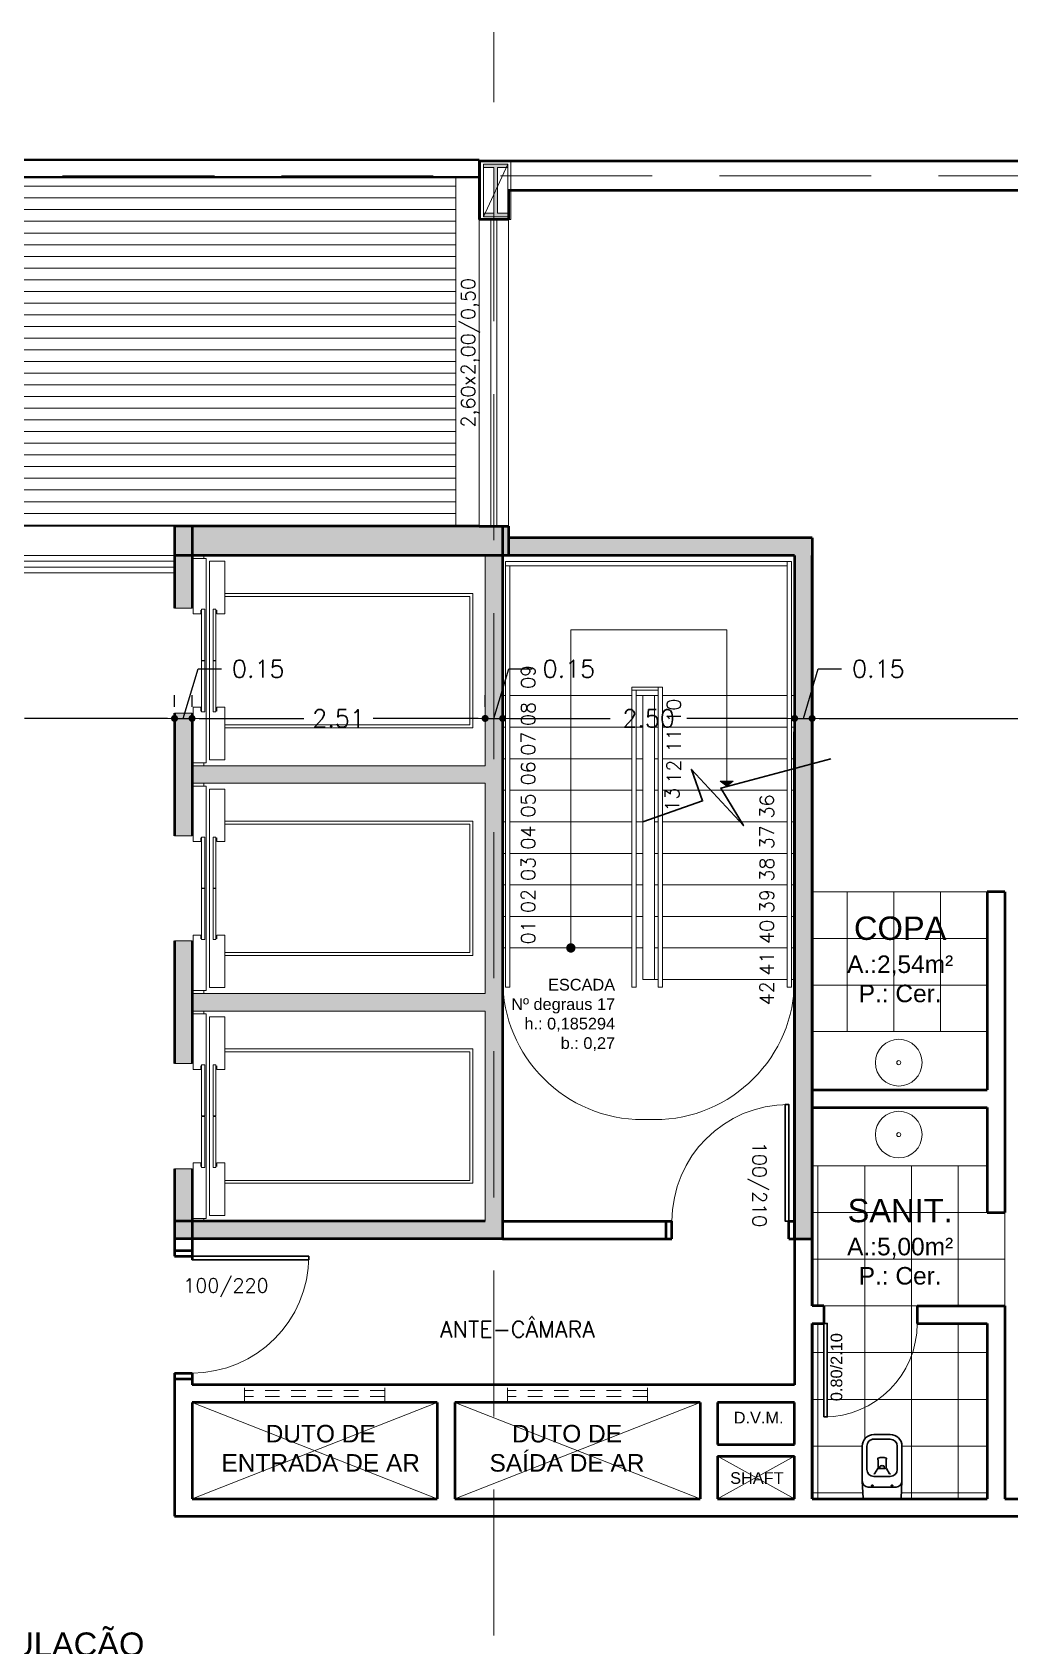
# Model space of a CAD drawing. Header units: millimetres. Extents: x 705 to 840, y 133 to 501.
# Drawn here: x 749.24 to 757.61, y 150.64 to 164.46 of the extents above; entities that cross this region are included whole.
import ezdxf

# ---------------------------------------------------------------- set-up
doc = ezdxf.new("R2010")
doc.units = ezdxf.units.MM
doc.header["$LTSCALE"] = 10
doc.linetypes.add('DASHED2', pattern=[0.375, 0.25, -0.125])
doc.linetypes.add('HIDDEN2', pattern=[0.1875, 0.125, -0.0625])
doc.layers.get('0').update_dxf_attribs({"color": 90})
for name, color, linetype, lineweight in [('cinza 03', 252, 'Continuous', 13), ('COTA', 90, 'Continuous', 9), ('DIMS', 90, 'Continuous', 9), ('HID', 16, 'Continuous', 20), ('LIFTELE', 16, 'Continuous', 20), ('linha estutura', 252, 'Continuous', 13), ('PAREDES', 50, 'Continuous', 50), ('PAREDES 2', 50, 'Continuous', 50), ('Pilares', 16, 'Continuous', 20), ('pn 02', 16, 'Continuous', 20), ('pn 04', 130, 'Continuous', 40), ('PN-01', 90, 'Continuous', 13), ('PN-03', 180, 'Continuous', 30), ('PN02', 16, 'Continuous', 20), ('texto', 16, 'Continuous', 20), ('WALLS', 90, 'Continuous', 15)]:
    doc.layers.add(name, color=color, linetype=linetype, lineweight=lineweight)
doc.styles.get("Standard").update_dxf_attribs({"font": 'simplex.shx'})
doc.dimstyles.new('1-100', dxfattribs={"dimtxt": 0.15, "dimasz": 0.06, "dimexe": 0.2, "dimexo": 0.1, "dimgap": 0.1, "dimtad": 0, "dimzin": 0, "dimdsep": 46, "dimtxsty": 'Standard', "dimblk": 'DOT', "dimcen": 0.09, "dimclrd": 90, "dimclre": 90, "dimclrt": 16, "dimadec": 0, "dimazin": 0, "dimtfac": 1, "dimtofl": 0, "dimtmove": 0, "dimatfit": 3, "dimldrblk": 'DOT', "dimfxl": 0, "dimtolj": 1, "dimtzin": 0, "dimarcsym": 0})

# ---------------------------------------------------------------- blocks, each defined once
blk = doc.blocks.new('LIFTPLAN')
at = {"layer": 'LIFTELE', "color": 7, "linetype": 'Continuous'}
for p, q in [((-575, 0), (-575, 2125)), ((-575, 2125), (575, 2125)), ((-550, 0), (-550, 2100)), ((-550, 2100), (550, 2100)), ((550, 0), (550, 2100)), ((575, 0), (575, 2125)), ((-850, 0), (-400, 0)), ((-850, -130), (-850, 0)), ((-400, 0), (-400, -69)), ((400, 0), (850, 0)), ((400, -69), (400, 0)), ((850, 0), (850, -130)), ((850, -130), (-850, -130)), ((-2, -75), (-439, -75)), ((-439, -75), (-439, -100)), ((-439, -100), (-2, -100)), ((-400, -69), (-432, -69)), ((-2, -100), (-2, -75)), ((2, -75), (439, -75)), ((2, -100), (2, -75)), ((439, -100), (2, -100)), ((432, -69), (400, -69)), ((439, -75), (439, -100)), ((-875, -180), (-900, -180)), ((875, -160), (-875, -160)), ((-875, -160), (-875, -269)), ((-875, -269), (-400, -269)), ((-439, -170), (-2, -170)), ((-439, -200), (-439, -170)), ((-2, -200), (-439, -200)), ((-400, -206), (-432, -206)), ((-400, -269), (-400, -206)), ((-2, -170), (-2, -200)), ((439, -170), (2, -170)), ((2, -170), (2, -200)), ((2, -200), (439, -200)), ((400, -206), (400, -269)), ((432, -206), (400, -206)), ((400, -269), (875, -269)), ((439, -200), (439, -170)), ((875, -269), (875, -160)), ((900, -180), (875, -180))]:
    blk.add_line(p, q, dxfattribs=at)
blk = doc.blocks.new('VASO')
at = {"layer": 'PN-03', "color": 0}
for p, q in [((-0.513, -0.061), (-0.513, 0.098)), ((-0.508, 0.103), (-0.363, 0.109)), ((-0.413, -0.061), (-0.413, 0.059)), ((-0.363, 0.109), (-0.063, 0.109)), ((-0.323, -0.061), (-0.323, 0.009)), ((-0.299, 0.004), (-0.299, 0.011)), ((-0.255, -0.024), (-0.299, 0.004)), ((-0.263, 0.069), (-0.063, 0.069)), ((-0.003, 0.009), (-0.003, -0.061)), ((0.037, 0.009), (0.037, -0.061)), ((-0.513, -0.061), (-0.513, -0.219)), ((-0.413, -0.061), (-0.413, -0.181)), ((-0.323, -0.061), (-0.323, -0.131)), ((-0.255, -0.097), (-0.299, -0.125)), ((-0.299, -0.125), (-0.299, -0.132)), ((-0.253, -0.061), (-0.253, -0.031)), ((-0.238, -0.042), (-0.253, -0.041)), ((-0.253, -0.061), (-0.253, -0.09)), ((-0.238, -0.079), (-0.253, -0.08)), ((-0.183, -0.026), (-0.248, -0.026)), ((-0.183, -0.095), (-0.248, -0.095)), ((-0.003, -0.131), (-0.003, -0.061)), ((0.037, -0.131), (0.037, -0.061)), ((-0.508, -0.224), (-0.363, -0.231)), ((-0.363, -0.231), (-0.063, -0.231)), ((-0.263, -0.191), (-0.063, -0.191))]:
    blk.add_line(p, q, dxfattribs=at)
for points in [[(-0.402, 0.03, 0.139889), (-0.404, 0.03, 0.107118), (-0.405, 0.028, 0.079812), (-0.406, 0.026, 0.067459), (-0.406, 0.024, 0.067459), (-0.406, 0.021, 0.079812), (-0.405, 0.019, 0.107118), (-0.404, 0.018, 0.139889), (-0.402, 0.017, 0.139889), (-0.4, 0.018, 0.107118), (-0.399, 0.019, 0.079812), (-0.398, 0.021, 0.067459), (-0.398, 0.024, 0.067459), (-0.398, 0.026, 0.079812), (-0.399, 0.028, 0.107118), (-0.4, 0.03, 0.139889)], [(-0.402, -0.151, -0.139889), (-0.404, -0.151, -0.107118), (-0.405, -0.149, -0.079812), (-0.406, -0.147, -0.067459), (-0.406, -0.145, -0.067459), (-0.406, -0.142, -0.079812), (-0.405, -0.14, -0.107118), (-0.404, -0.139, -0.139889), (-0.402, -0.138, -0.139889), (-0.4, -0.139, -0.107118), (-0.399, -0.14, -0.079812), (-0.398, -0.142, -0.067459), (-0.398, -0.145, -0.067459), (-0.398, -0.147, -0.079812), (-0.399, -0.149, -0.107118), (-0.4, -0.151, -0.139889)]]:
    blk.add_lwpolyline(points, format="xyb", close=True, dxfattribs=at)
for centre, radius, start, end in [((-0.508, 0.098), 0.005, 92.5269, 180), ((-0.363, 0.059), 0.05, 90, 180), ((-0.263, 0.009), 0.06, 90, 180), ((-0.063, 0.009), 0.1, 0, 90), ((-0.063, 0.009), 0.06, 0, 90), ((-0.263, -0.131), 0.06, 180, 270), ((-0.248, -0.031), 0.005, 90, 180), ((-0.248, -0.09), 0.005, 180, 270), ((-0.239, -0.049), 0.0067, 14.1141, 81.8789), ((-0.239, -0.072), 0.0067, 278.1211, 345.8859), ((-0.284, -0.065), 0.055, 4.685, 19.1599), ((-0.284, -0.056), 0.055, 340.8401, 355.315), ((-0.185, 0.009), 0.0347, 272.8237, 292.69), ((-0.185, -0.13), 0.0347, 67.31, 87.1763), ((-0.169, -0.028), 0.005, 13.9425, 112.69), ((-0.169, -0.093), 0.005, 247.31, 346.0575), ((-0.275, -0.062), 0.116, 0.9159, 18.0203), ((-0.275, -0.059), 0.116, 341.9797, 359.0841), ((-0.063, -0.131), 0.06, 270, 0), ((-0.063, -0.131), 0.1, 270, 0), ((-0.508, -0.219), 0.005, 180, 267.4731), ((-0.363, -0.181), 0.05, 180, 270)]:
    blk.add_arc(centre, radius, start, end, dxfattribs=at)
blk = doc.blocks.new('_DOT')
at = {"color": 0, "linetype": 'ByBlock'}
blk.add_line((-0.5, 0), (-1, 0), dxfattribs=at)
at = {"color": 0, "linetype": 'ByBlock', "const_width": 0.5}
blk.add_lwpolyline([(-0.25, 0, 1), (0.25, 0, 1)], format="xyb", close=True, dxfattribs=at)
blk = doc.blocks.new('*D36')
at = {"layer": 'linha estutura', "color": 90, "lineweight": -2}
for p, q in [((747.266, 158.682), (747.266, 158.782)), ((750.456, 158.682), (750.456, 158.782)), ((747.326, 158.582), (748.55, 158.582)), ((750.396, 158.582), (749.172, 158.582))]:
    blk.add_line(p, q, dxfattribs=at)
at = {"layer": 'linha estutura', "color": 90, "lineweight": -2, "xscale": 0.06, "yscale": 0.06, "zscale": 0.06, "rotation": 180}
blk.add_blockref('_DOT', (747.266, 158.582), dxfattribs=at)
at = {"layer": 'linha estutura', "color": 90, "lineweight": -2, "xscale": 0.06, "yscale": 0.06, "zscale": 0.06}
blk.add_blockref('_DOT', (750.456, 158.582), dxfattribs=at)
at = {"layer": 'linha estutura', "color": 16, "insert": (748.861, 158.582), "char_height": 0.15, "attachment_point": 5}
blk.add_mtext('\\A1;3.19', dxfattribs=at)
blk = doc.blocks.new('*D37')
at = {"layer": 'linha estutura', "color": 90, "lineweight": -2}
for p, q in [((750.531, 158.582), (750.658, 159.007)), ((750.658, 159.007), (750.858, 159.007)), ((750.456, 158.682), (750.456, 158.782)), ((750.606, 158.682), (750.606, 158.782)), ((750.396, 158.582), (750.336, 158.582)), ((750.456, 158.582), (750.606, 158.582)), ((750.666, 158.582), (750.726, 158.582))]:
    blk.add_line(p, q, dxfattribs=at)
at = {"layer": 'linha estutura', "color": 90, "lineweight": -2, "xscale": 0.06, "yscale": 0.06, "zscale": 0.06}
blk.add_blockref('_DOT', (750.456, 158.582), dxfattribs=at)
at = {"layer": 'linha estutura', "color": 90, "lineweight": -2, "xscale": 0.06, "yscale": 0.06, "zscale": 0.06, "rotation": 180}
blk.add_blockref('_DOT', (750.606, 158.582), dxfattribs=at)
at = {"layer": 'linha estutura', "color": 16, "insert": (751.173, 159.007), "char_height": 0.15, "attachment_point": 5}
blk.add_mtext('\\A1;0.15', dxfattribs=at)
blk = doc.blocks.new('*D38')
at = {"layer": 'linha estutura', "color": 90, "lineweight": -2}
for p, q in [((750.606, 158.682), (750.606, 158.782)), ((753.116, 158.682), (753.116, 158.782)), ((750.666, 158.582), (751.564, 158.582)), ((753.056, 158.582), (752.157, 158.582))]:
    blk.add_line(p, q, dxfattribs=at)
at = {"layer": 'linha estutura', "color": 90, "lineweight": -2, "xscale": 0.06, "yscale": 0.06, "zscale": 0.06, "rotation": 180}
blk.add_blockref('_DOT', (750.606, 158.582), dxfattribs=at)
at = {"layer": 'linha estutura', "color": 90, "lineweight": -2, "xscale": 0.06, "yscale": 0.06, "zscale": 0.06}
blk.add_blockref('_DOT', (753.116, 158.582), dxfattribs=at)
at = {"layer": 'linha estutura', "color": 16, "insert": (751.861, 158.582), "char_height": 0.15, "attachment_point": 5}
blk.add_mtext('\\A1;2.51', dxfattribs=at)
blk = doc.blocks.new('*D39')
at = {"layer": 'linha estutura', "color": 90, "lineweight": -2}
for p, q in [((753.191, 158.582), (753.318, 159.007)), ((753.318, 159.007), (753.518, 159.007)), ((753.116, 158.682), (753.116, 158.782)), ((753.266, 158.682), (753.266, 158.782)), ((753.056, 158.582), (752.996, 158.582)), ((753.116, 158.582), (753.266, 158.582)), ((753.326, 158.582), (753.386, 158.582))]:
    blk.add_line(p, q, dxfattribs=at)
at = {"layer": 'linha estutura', "color": 90, "lineweight": -2, "xscale": 0.06, "yscale": 0.06, "zscale": 0.06}
blk.add_blockref('_DOT', (753.116, 158.582), dxfattribs=at)
at = {"layer": 'linha estutura', "color": 90, "lineweight": -2, "xscale": 0.06, "yscale": 0.06, "zscale": 0.06, "rotation": 180}
blk.add_blockref('_DOT', (753.266, 158.582), dxfattribs=at)
at = {"layer": 'linha estutura', "color": 16, "insert": (753.833, 159.007), "char_height": 0.15, "attachment_point": 5}
blk.add_mtext('\\A1;0.15', dxfattribs=at)
blk = doc.blocks.new('*D40')
at = {"layer": 'linha estutura', "color": 90, "lineweight": -2}
for p, q in [((753.266, 158.682), (753.266, 158.782)), ((755.766, 158.682), (755.766, 158.782)), ((753.326, 158.582), (754.187, 158.582)), ((755.706, 158.582), (754.844, 158.582))]:
    blk.add_line(p, q, dxfattribs=at)
at = {"layer": 'linha estutura', "color": 90, "lineweight": -2, "xscale": 0.06, "yscale": 0.06, "zscale": 0.06, "rotation": 180}
blk.add_blockref('_DOT', (753.266, 158.582), dxfattribs=at)
at = {"layer": 'linha estutura', "color": 90, "lineweight": -2, "xscale": 0.06, "yscale": 0.06, "zscale": 0.06}
blk.add_blockref('_DOT', (755.766, 158.582), dxfattribs=at)
at = {"layer": 'linha estutura', "color": 16, "insert": (754.516, 158.582), "char_height": 0.15, "attachment_point": 5}
blk.add_mtext('\\A1;2.50', dxfattribs=at)
blk = doc.blocks.new('*D41')
at = {"layer": 'linha estutura', "color": 90, "lineweight": -2}
for p, q in [((755.841, 158.582), (755.968, 159.007)), ((755.968, 159.007), (756.168, 159.007)), ((755.766, 158.682), (755.766, 158.782)), ((755.916, 158.682), (755.916, 158.782)), ((755.706, 158.582), (755.646, 158.582)), ((755.766, 158.582), (755.916, 158.582)), ((755.976, 158.582), (756.036, 158.582))]:
    blk.add_line(p, q, dxfattribs=at)
at = {"layer": 'linha estutura', "color": 90, "lineweight": -2, "xscale": 0.06, "yscale": 0.06, "zscale": 0.06}
blk.add_blockref('_DOT', (755.766, 158.582), dxfattribs=at)
at = {"layer": 'linha estutura', "color": 90, "lineweight": -2, "xscale": 0.06, "yscale": 0.06, "zscale": 0.06, "rotation": 180}
blk.add_blockref('_DOT', (755.916, 158.582), dxfattribs=at)
at = {"layer": 'linha estutura', "color": 16, "insert": (756.483, 159.007), "char_height": 0.15, "attachment_point": 5}
blk.add_mtext('\\A1;0.15', dxfattribs=at)
blk = doc.blocks.new('*D42')
at = {"layer": 'linha estutura', "color": 90, "lineweight": -2}
for p, q in [((755.916, 158.682), (755.916, 158.782)), ((761.941, 158.682), (761.941, 158.782)), ((755.976, 158.582), (758.6, 158.582)), ((761.881, 158.582), (759.257, 158.582))]:
    blk.add_line(p, q, dxfattribs=at)
at = {"layer": 'linha estutura', "color": 90, "lineweight": -2, "xscale": 0.06, "yscale": 0.06, "zscale": 0.06, "rotation": 180}
blk.add_blockref('_DOT', (755.916, 158.582), dxfattribs=at)
at = {"layer": 'linha estutura', "color": 90, "lineweight": -2, "xscale": 0.06, "yscale": 0.06, "zscale": 0.06}
blk.add_blockref('_DOT', (761.941, 158.582), dxfattribs=at)
at = {"layer": 'linha estutura', "color": 16, "insert": (758.928, 158.582), "char_height": 0.15, "attachment_point": 5}
blk.add_mtext('\\A1;6.02', dxfattribs=at)

msp = doc.modelspace()

# ---------------------------------------------------------------- hatches: boundary and pattern name
at = {"layer": 'cinza 03'}
h = msp.add_hatch(dxfattribs=at)
h.set_pattern_fill('_USER', color=256, scale=0.1, style=0, pattern_type=0)
h.set_pattern_definition([(0, (928.85459, 192.33744), (0, 0.1), [])])
h.paths.add_polyline_path([(729.191, 163.215), (726.191, 163.215), (726.191, 160.227), (729.191, 160.227)])
h.paths.add_polyline_path([(733.616, 163.215), (729.191, 163.215), (729.191, 160.227), (733.616, 160.227)])
h.paths.add_polyline_path([(732.718, 161.54), (732.916, 162.073), (732.916, 161.007)], flags=16)
h.paths.add_polyline_path([(735.191, 163.215), (733.616, 163.215), (733.616, 160.227), (735.191, 160.227)])
h.paths.add_polyline_path([(734.316, 162.073), (734.514, 161.54), (734.316, 161.007)], flags=16)
h.paths.add_polyline_path([(741.041, 163.215), (735.191, 163.215), (735.191, 160.227), (741.041, 160.227)])
h.paths.add_polyline_path([(747.191, 163.215), (741.241, 163.215), (741.241, 160.227), (747.191, 160.227)])
h.paths.add_polyline_path([(746.293, 161.54), (746.491, 162.073), (746.491, 161.007)], flags=16)
h.paths.add_polyline_path([(752.866, 163.215), (747.191, 163.215), (747.191, 160.227), (750.456, 160.227), (752.866, 160.227)])
h.paths.add_polyline_path([(748.153, 161.54), (747.955, 161.007), (747.955, 162.073)], flags=16)
h.paths.add_polyline_path([(732.964, 160.579), (732.964, 162.447), (733.448, 162.447), (733.448, 160.579)], flags=24)
h.paths.add_polyline_path([(733.784, 160.579), (733.784, 162.447), (734.267, 162.447), (734.267, 160.579)], flags=24)
h.paths.add_polyline_path([(746.539, 160.579), (746.539, 162.447), (747.023, 162.447), (747.023, 160.579)], flags=24)
h.paths.add_polyline_path([(747.359, 160.579), (747.359, 162.447), (747.842, 162.447), (747.842, 160.579)], flags=24)
h = msp.add_hatch(color=256, dxfattribs=at)
h.paths.add_polyline_path([(753.191, 160.227), (753.066, 160.227), (750.606, 160.227), (750.606, 159.977), (753.116, 159.977), (753.191, 159.977)])
h.paths.add_polyline_path([(750.606, 160.227), (750.456, 160.227), (750.456, 159.977), (750.606, 159.977)])
h.paths.add_polyline_path([(750.606, 159.977), (750.456, 159.977), (750.456, 159.527), (750.606, 159.527)])
h.paths.add_polyline_path([(750.606, 158.627), (750.456, 158.627), (750.456, 157.577), (750.606, 157.577)])
h.paths.add_polyline_path([(750.606, 156.677), (750.456, 156.677), (750.456, 155.627), (750.606, 155.627)])
h.paths.add_polyline_path([(750.606, 154.727), (750.456, 154.727), (750.456, 154.277), (750.606, 154.277)])
h.paths.add_polyline_path([(750.606, 154.277), (750.456, 154.277), (750.456, 154.127), (750.606, 154.127)])
h.paths.add_polyline_path([(753.191, 157.227), (753.116, 157.227), (753.116, 156.227), (750.606, 156.227), (750.606, 156.077), (753.116, 156.077), (753.116, 154.277), (750.606, 154.277), (750.606, 154.127), (753.191, 154.127)])
h.paths.add_polyline_path([(753.266, 157.227), (753.191, 157.227), (753.191, 154.127), (753.266, 154.127)])
h.paths.add_polyline_path([(753.266, 159.977), (753.191, 159.977), (753.191, 157.227), (753.266, 157.227)])
h.paths.add_polyline_path([(753.191, 159.977), (753.116, 159.977), (753.116, 158.177), (750.606, 158.177), (750.606, 158.027), (753.116, 158.027), (753.116, 157.227), (753.191, 157.227)])
h.paths.add_polyline_path([(753.266, 160.227), (753.191, 160.227), (753.191, 159.977), (753.266, 159.977)])
msp.add_hatch(color=256, dxfattribs=at).paths.add_polyline_path([(753.316, 160.227), (753.266, 160.227), (753.266, 159.977), (753.316, 159.977)])
h = msp.add_hatch(color=256, dxfattribs=at)
h.paths.add_polyline_path([(755.916, 160.127), (753.316, 160.127), (753.316, 159.977), (755.766, 159.977), (755.766, 158.268), (755.766, 158.154), (755.916, 158.194)])
h.paths.add_polyline_path([(755.916, 158.194), (755.766, 158.154), (755.766, 154.127), (755.916, 154.127)])
h = msp.add_hatch(dxfattribs=at)
h.set_pattern_fill('_USER', color=256, scale=0.4, style=0, double=1, pattern_type=0)
h.set_pattern_definition([(0, (757.4159, 157.09708), (0, 0.4), []), (90, (757.4159, 157.09708), (-0.4, 2e-17), [])])
h.paths.add_polyline_path([(757.416, 157.097), (755.916, 157.097), (755.916, 155.902), (757.416, 155.902)])
h.paths.add_polyline_path([(756.168, 156.936), (757.173, 156.936), (757.173, 156.011), (756.168, 156.011)], flags=24)
h = msp.add_hatch(dxfattribs=at)
h.set_pattern_fill('_USER', color=256, scale=0.4, style=0, double=1, pattern_type=0)
h.set_pattern_definition([(0, (757.5659, 153.55208), (0, 0.4), []), (90, (757.5659, 153.55208), (-0.4, 2e-17), [])])
h.paths.add_polyline_path([(757.416, 154.352), (757.416, 154.752), (755.916, 154.752), (755.916, 153.552), (756.016, 153.552), (756.016, 153.402), (756.046, 153.402), (756.046, 152.603, 0.40327), (756.816, 153.402), (756.816, 153.552), (757.566, 153.552), (757.566, 154.352)])
h.paths.add_polyline_path([(757.416, 153.402), (756.816, 153.402, -0.40327), (756.046, 152.603), (756.046, 152.602), (756.016, 152.602), (756.016, 153.402), (755.916, 153.402), (755.916, 151.902), (756.357, 151.902, -0.401354), (756.352, 151.907), (756.346, 152.048, -0.022055), (756.346, 152.052), (756.346, 152.352, -0.414214), (756.446, 152.452), (756.516, 152.452), (756.586, 152.452, -0.414214), (756.686, 152.352), (756.686, 152.052, -0.022055), (756.686, 152.048), (756.679, 151.907, -0.401354), (756.674, 151.902), (757.416, 151.902)])
h.paths.add_polyline_path([(756.168, 154.519), (757.173, 154.519), (757.173, 153.594), (756.168, 153.594)], flags=24)
h.paths.add_polyline_path([(756.047, 152.712), (756.047, 153.332), (756.201, 153.332), (756.201, 152.712)], flags=25)
at = {"layer": 'Pilares'}
msp.add_hatch(color=256, dxfattribs=at).paths.add_polyline_path([(753.101, 162.877), (753.311, 162.877), (753.311, 162.907), (753.221, 162.907), (753.221, 163.297), (753.311, 163.297), (753.311, 163.327), (753.101, 163.327), (753.101, 163.297), (753.191, 163.297), (753.191, 162.907), (753.101, 162.907)])
at = {"layer": 'PN-01'}
msp.add_hatch(color=256, dxfattribs=at).paths.add_polyline_path([(755.185, 158.002), (755.13, 158.044), (755.241, 158.044)])

# ---------------------------------------------------------------- linework, layer by layer
at = {"layer": 'cinza 03'}
for p, q in [((753.066, 160.227), (753.266, 160.227)), ((757.416, 157.097), (755.916, 157.097)), ((754.466, 155.147), (754.566, 155.147)), ((757.566, 154.352), (757.566, 153.552)), ((750.606, 152.727), (752.706, 151.902)), ((752.706, 152.727), (750.606, 151.902)), ((752.856, 152.727), (754.956, 151.902)), ((754.956, 152.727), (752.856, 151.902)), ((755.106, 152.265), (755.766, 151.902)), ((755.766, 152.265), (755.106, 151.902))]:
    msp.add_line(p, q, dxfattribs=at)
for centre, radius, start, end in [((754.466, 156.347), 1.2, 180, 270), ((754.566, 156.347), 1.2, 270, 360), ((755.716, 154.277), 1, 90, 180), ((750.606, 153.978), 1, 270, 0), ((756.016, 153.402), 0.8, 270, 0)]:
    msp.add_arc(centre, radius, start, end, dxfattribs=at)
at = {"layer": 'HID'}
for p, q in [((755.916, 155.902), (757.416, 155.902)), ((755.916, 154.752), (757.416, 154.752))]:
    msp.add_line(p, q, dxfattribs=at)
for centre, radius in [((756.658, 155.635), 0.2), ((756.658, 155.635), 0.0172), ((756.658, 155.019), 0.2), ((756.658, 155.019), 0.0172)]:
    msp.add_circle(centre, radius, dxfattribs=at)
at = {"layer": 'linha estutura', "linetype": 'DASHED2', "ltscale": 0.5}
for p, q in [((753.191, 133.857), (753.191, 164.456)), ((706.372, 163.227), (786.722, 163.227)), ((723.297, 163.227), (767.656, 163.227))]:
    msp.add_line(p, q, dxfattribs=at)
at = {"layer": 'PAREDES', "linetype": 'Continuous'}
for p, q in [((753.266, 160.227), (753.266, 154.127)), ((755.766, 159.977), (755.766, 158.268)), ((755.766, 159.977), (755.766, 158.268))]:
    msp.add_line(p, q, dxfattribs=at)
at = {"layer": 'PAREDES'}
for p, q in [((755.766, 158.468), (755.766, 154.127)), ((755.766, 154.127), (755.766, 158.468)), ((755.766, 158.468), (755.766, 154.127)), ((755.766, 154.127), (755.766, 158.468)), ((753.266, 154.277), (754.716, 154.277)), ((754.666, 154.127), (754.666, 154.277)), ((754.716, 154.127), (754.716, 154.277)), ((754.716, 154.127), (754.716, 154.277)), ((754.716, 154.127), (754.716, 154.277)), ((755.716, 154.127), (755.716, 154.277)), ((755.716, 154.127), (755.716, 154.277)), ((755.716, 154.277), (755.766, 154.277)), ((755.766, 154.127), (755.766, 154.277)), ((750.456, 154.028), (750.606, 154.028)), ((753.266, 154.127), (754.716, 154.127)), ((755.716, 154.127), (755.916, 154.127)), ((750.456, 153.978), (750.606, 153.978)), ((750.456, 153.978), (750.606, 153.978)), ((750.456, 152.978), (750.606, 152.978)), ((750.456, 152.978), (750.606, 152.978)), ((750.456, 152.978), (750.606, 152.978)), ((750.456, 152.928), (750.606, 152.928))]:
    msp.add_line(p, q, dxfattribs=at)
at = {"layer": 'PAREDES 2'}
for p, q in [((753.066, 163.352), (753.066, 162.852)), ((762.191, 163.352), (753.066, 163.352)), ((753.316, 163.102), (753.316, 162.852)), ((761.941, 163.102), (753.316, 163.102)), ((753.316, 162.852), (753.066, 162.852)), ((753.066, 160.227), (750.456, 160.227)), ((750.456, 160.227), (750.456, 159.527)), ((750.606, 160.227), (750.606, 159.527)), ((753.066, 160.227), (753.316, 160.227)), ((753.316, 160.227), (753.316, 159.977)), ((755.916, 160.127), (753.316, 160.127)), ((755.916, 160.127), (755.916, 153.552)), ((753.316, 159.977), (750.456, 159.977)), ((755.766, 159.977), (753.316, 159.977)), ((755.766, 159.977), (755.766, 152.877)), ((755.916, 153.552), (755.916, 159.977)), ((750.456, 158.627), (750.456, 157.577)), ((750.606, 158.627), (750.606, 157.577)), ((757.416, 157.097), (757.416, 155.402)), ((757.566, 157.097), (757.416, 157.097)), ((757.566, 157.097), (757.566, 154.352)), ((750.456, 156.677), (750.456, 155.627)), ((750.606, 156.677), (750.606, 155.627)), ((755.916, 155.402), (757.416, 155.402)), ((755.916, 155.252), (757.416, 155.252)), ((757.416, 155.252), (757.416, 154.352)), ((750.456, 154.727), (750.456, 154.127)), ((750.606, 154.727), (750.606, 154.127)), ((757.416, 154.352), (757.566, 154.352)), ((753.116, 154.277), (750.456, 154.277)), ((753.266, 154.127), (750.456, 154.127)), ((750.456, 154.127), (750.456, 153.978)), ((750.606, 154.127), (750.606, 153.948)), ((756.016, 153.552), (755.916, 153.552)), ((756.016, 153.552), (756.016, 153.402)), ((756.816, 153.552), (756.816, 153.402)), ((756.816, 153.552), (757.566, 153.552)), ((757.566, 153.552), (757.566, 151.902)), ((755.916, 151.902), (755.916, 153.402)), ((755.916, 153.402), (756.016, 153.402)), ((755.916, 153.402), (755.916, 151.902)), ((756.816, 153.402), (757.416, 153.402)), ((757.416, 153.402), (757.416, 151.902)), ((750.456, 152.978), (750.456, 151.752)), ((750.606, 152.978), (750.606, 152.877)), ((755.766, 152.877), (750.606, 152.877)), ((752.706, 152.727), (750.606, 152.727)), ((750.606, 152.727), (750.606, 151.902)), ((752.706, 152.727), (752.706, 151.902)), ((752.856, 152.727), (752.856, 151.902)), ((754.956, 152.727), (752.856, 152.727)), ((754.956, 152.727), (754.956, 151.902)), ((755.766, 152.727), (755.106, 152.727)), ((755.106, 152.727), (755.106, 152.365)), ((755.766, 152.365), (755.766, 152.727)), ((755.106, 152.365), (755.766, 152.365)), ((755.106, 152.265), (755.766, 152.265)), ((755.106, 152.265), (755.106, 151.902)), ((755.766, 151.902), (755.766, 152.265)), ((750.606, 151.902), (752.706, 151.902)), ((752.856, 151.902), (754.956, 151.902)), ((755.106, 151.902), (755.766, 151.902)), ((755.916, 151.902), (757.116, 151.902)), ((755.916, 151.902), (756.466, 151.902)), ((756.566, 151.902), (757.416, 151.902)), ((757.566, 151.902), (760.607, 151.902)), ((750.456, 151.752), (760.607, 151.752))]:
    msp.add_line(p, q, dxfattribs=at)
at = {"layer": 'Pilares'}
for p, q in [((753.076, 163.352), (753.336, 163.352)), ((753.076, 162.852), (753.076, 163.352)), ((753.101, 162.877), (753.101, 163.327)), ((753.311, 163.327), (753.101, 162.877)), ((753.311, 162.877), (753.311, 163.327)), ((753.336, 162.852), (753.336, 163.352)), ((753.076, 162.852), (753.336, 162.852))]:
    msp.add_line(p, q, dxfattribs=at)
at = {"layer": 'Pilares', "linetype": 'Continuous'}
for p, q in [((753.191, 163.297), (753.101, 163.297)), ((753.191, 162.907), (753.191, 163.297)), ((753.221, 162.907), (753.221, 163.297)), ((753.311, 163.297), (753.221, 163.297)), ((753.191, 162.907), (753.101, 162.907)), ((753.311, 162.907), (753.221, 162.907))]:
    msp.add_line(p, q, dxfattribs=at)
for points in [[(753.311, 163.297), (753.311, 163.327), (753.101, 163.327), (753.101, 163.297)], [(753.101, 162.907), (753.101, 162.877), (753.311, 162.877), (753.311, 162.907)]]:
    msp.add_lwpolyline(points, dxfattribs=at)
at = {"layer": 'pn 02'}
for p, q in [((753.29, 158.777), (753.266, 158.777)), ((754.372, 158.777), (753.328, 158.777)), ((754.466, 158.777), (754.41, 158.777)), ((754.466, 156.347), (754.466, 158.777)), ((754.566, 158.777), (754.466, 158.777)), ((754.566, 157.72), (754.566, 158.777)), ((754.597, 158.777), (754.566, 158.777)), ((755.702, 158.777), (754.635, 158.777)), ((755.766, 158.777), (755.74, 158.777)), ((753.29, 158.507), (753.266, 158.507)), ((754.372, 158.507), (753.328, 158.507)), ((754.466, 158.507), (754.41, 158.507)), ((754.597, 158.507), (754.566, 158.507)), ((755.702, 158.507), (754.635, 158.507)), ((755.766, 158.507), (755.74, 158.507)), ((753.29, 158.237), (753.266, 158.237)), ((754.372, 158.237), (753.328, 158.237)), ((754.466, 158.237), (754.41, 158.237)), ((754.597, 158.237), (754.566, 158.237)), ((755.702, 158.237), (754.635, 158.237)), ((755.766, 158.237), (755.74, 158.237)), ((753.29, 157.967), (753.266, 157.967)), ((754.372, 157.967), (753.328, 157.967)), ((754.466, 157.967), (754.41, 157.967)), ((754.597, 157.967), (754.566, 157.967)), ((755.146, 157.967), (754.635, 157.967)), ((753.29, 157.697), (753.266, 157.697)), ((754.372, 157.697), (753.328, 157.697)), ((754.466, 157.697), (754.41, 157.697)), ((753.29, 157.427), (753.266, 157.427)), ((754.372, 157.427), (753.328, 157.427)), ((754.466, 157.427), (754.41, 157.427)), ((753.29, 157.157), (753.266, 157.157)), ((754.372, 157.157), (753.328, 157.157)), ((754.466, 157.157), (754.41, 157.157)), ((753.29, 156.887), (753.266, 156.887)), ((754.372, 156.887), (753.328, 156.887)), ((754.466, 156.887), (754.41, 156.887)), ((753.29, 156.617), (753.266, 156.617)), ((754.372, 156.617), (753.328, 156.617)), ((754.466, 156.617), (754.41, 156.617)), ((754.566, 156.347), (754.466, 156.347))]:
    msp.add_line(p, q, dxfattribs=at)
for points in [[(753.29, 159.925), (753.29, 156.282), (753.328, 156.282), (753.328, 159.887)], [(755.74, 159.925), (753.29, 159.925), (753.29, 159.887), (755.702, 159.887)], [(755.702, 158.137), (755.702, 159.925)], [(755.74, 159.925), (755.74, 158.145)], [(754.635, 158.824), (754.635, 158.849), (754.371, 158.849), (754.371, 158.824), (754.597, 158.824)], [(754.597, 157.732), (754.597, 158.849)], [(754.635, 158.849), (754.635, 157.746)], [(754.372, 158.824), (754.372, 156.282), (754.41, 156.282), (754.41, 158.824)]]:
    msp.add_lwpolyline(points, dxfattribs=at)
at = {"layer": 'pn 04'}
for points in [[(753.066, 163.365), (711.066, 163.365), (711.066, 138.227), (726.191, 138.227)], [(753.066, 163.215), (711.216, 163.215)]]:
    msp.add_lwpolyline(points, dxfattribs=at)
at = {"layer": 'PN-01'}
for p, q in [((752.866, 163.215), (752.866, 160.227)), ((753.066, 163.215), (753.066, 162.852)), ((753.066, 162.852), (753.066, 160.227)), ((753.166, 162.852), (753.166, 160.227)), ((753.216, 162.852), (753.216, 160.227)), ((753.316, 162.852), (753.316, 160.227)), ((750.456, 160.227), (747.266, 160.227)), ((750.456, 159.977), (747.266, 159.977)), ((750.456, 159.927), (747.266, 159.927)), ((750.456, 159.877), (747.266, 159.877)), ((750.456, 159.827), (747.266, 159.827)), ((753.85, 156.617), (753.85, 159.339)), ((753.85, 159.339), (755.185, 159.339)), ((755.185, 159.339), (755.185, 157.999)), ((755.702, 157.967), (755.146, 157.967)), ((755.766, 157.967), (755.74, 157.967)), ((754.566, 157.72), (754.566, 156.347)), ((754.597, 157.697), (754.566, 157.697)), ((755.702, 157.697), (754.635, 157.697)), ((755.766, 157.697), (755.74, 157.697)), ((754.597, 157.427), (754.566, 157.427)), ((755.702, 157.427), (754.635, 157.427)), ((755.766, 157.427), (755.74, 157.427)), ((754.597, 157.157), (754.566, 157.157)), ((755.702, 157.157), (754.635, 157.157)), ((755.766, 157.157), (755.74, 157.157)), ((754.597, 156.887), (754.566, 156.887)), ((755.702, 156.887), (754.635, 156.887)), ((755.766, 156.887), (755.74, 156.887)), ((754.597, 156.617), (754.566, 156.617)), ((755.702, 156.617), (754.635, 156.617)), ((755.766, 156.617), (755.74, 156.617)), ((754.597, 156.347), (754.566, 156.347)), ((755.702, 156.347), (754.635, 156.347)), ((755.766, 156.347), (755.74, 156.347))]:
    msp.add_line(p, q, dxfattribs=at)
msp.add_lwpolyline([(755.185, 158.002), (755.13, 158.044), (755.241, 158.044)], close=True, dxfattribs=at)
for points in [[(755.702, 158.137), (755.702, 156.282), (755.74, 156.282), (755.74, 158.147)], [(754.597, 157.732), (754.597, 156.282), (754.635, 156.282), (754.635, 157.746)]]:
    msp.add_lwpolyline(points, dxfattribs=at)
at = {"layer": 'PN-01', "const_width": 0.04}
msp.add_lwpolyline([(753.87, 156.617, -1), (753.83, 156.617, -1)], format="xyb", close=True, dxfattribs=at)
at = {"layer": 'PN-03'}
msp.add_lwpolyline([(756.077, 158.237), (755.135, 157.985), (755.328, 157.664), (754.883, 158.145), (754.978, 157.876), (754.466, 157.697)], dxfattribs=at)
for points in [[(755.716, 154.277), (755.686, 154.277), (755.686, 155.277), (755.716, 155.277)], [(750.606, 153.978), (750.606, 153.948), (751.606, 153.948), (751.606, 153.978)], [(756.016, 152.602), (756.016, 153.402), (756.046, 153.402), (756.046, 152.602)]]:
    msp.add_lwpolyline(points, close=True, dxfattribs=at)
at = {"layer": 'PN02', "linetype": 'HIDDEN2', "ltscale": 0.1}
for p, q in [((751.056, 152.727), (751.056, 152.877)), ((752.256, 152.827), (751.056, 152.827)), ((752.256, 152.777), (751.056, 152.777)), ((752.256, 152.727), (752.256, 152.877)), ((753.306, 152.727), (753.306, 152.877)), ((754.506, 152.827), (753.306, 152.827)), ((754.506, 152.777), (753.306, 152.777)), ((754.506, 152.727), (754.506, 152.877))]:
    msp.add_line(p, q, dxfattribs=at)
at = {"layer": 'WALLS', "linetype": 'Continuous'}
for p, q in [((753.116, 159.977), (750.606, 159.977)), ((750.606, 159.527), (750.606, 159.977)), ((753.116, 158.177), (753.116, 159.977)), ((750.606, 159.527), (750.456, 159.527)), ((750.456, 158.627), (750.606, 158.627)), ((750.606, 158.177), (750.606, 158.627)), ((750.606, 158.177), (753.116, 158.177)), ((750.606, 158.027), (753.116, 158.027)), ((750.606, 158.027), (750.606, 157.577)), ((753.116, 158.027), (753.116, 156.227)), ((750.456, 157.577), (750.606, 157.577)), ((750.606, 156.677), (750.456, 156.677)), ((750.606, 156.677), (750.606, 156.227)), ((753.116, 156.227), (750.606, 156.227)), ((753.116, 156.077), (750.606, 156.077)), ((750.606, 155.627), (750.606, 156.077)), ((753.116, 154.277), (753.116, 156.077)), ((750.606, 155.627), (750.456, 155.627)), ((750.456, 154.727), (750.606, 154.727)), ((750.606, 154.277), (750.606, 154.727)), ((750.606, 154.277), (753.116, 154.277))]:
    msp.add_line(p, q, dxfattribs=at)

# ---------------------------------------------------------------- block references
at = {"layer": 'DIMS', "yscale": 0.001, "zscale": 0.001, "rotation": 270}
for p, xscale in [((750.886, 159.077), -0.001), ((750.886, 157.127), 0.001), ((750.886, 155.177), -0.001)]:
    msp.add_blockref('LIFTPLAN', p, dxfattribs=dict(at, xscale=xscale))
at = {"layer": 'HID', "xscale": -1, "rotation": 270}
msp.add_blockref('VASO', (756.576, 152.415), dxfattribs=at)

# ---------------------------------------------------------------- texts
at = {"layer": 'COTA'}
for s, insert, char_height, width, attachment_point in [('{\\fArial|b0|i0|c0|p34;COPA\\P\\H0.75x;A.:2,54m²\\PP.: Cer.}', (756.67, 156.886), 0.2, 1.3, 2), ('{\\fArial|b0|i0|c0|p34;ESCADA\\PNº degraus 17\\Ph.: 0,185294\\Pb.: 0,27}', (754.229, 155.734), 0.1, 1.367, 9), ('{\\fArial|b0|i0|c0|p34;SANIT.\\P\\H0.75x;A.:5,00m²\\PP.: Cer.}', (756.67, 154.469), 0.2, 1.3, 2), ('{\\fArial|b0|i0|c0|p34;D.V.M.}', (755.245, 152.546), 0.1, 0.274, 7), ('{\\fArial|b0|i0|c0|p34;DUTO DE ENTRADA DE AR}', (751.708, 152.534), 0.15, 1.77087, 2), ('{\\fArial|b0|i0|c0|p34;DUTO DE SAÍDA DE AR}', (753.817, 152.534), 0.15, 1.506, 2), ('{\\fArial|b0|i0|c0|p34;SHAFT}', (755.443, 152.129), 0.1, 0.50418, 2), ('{\\fArial|b0|i0|c0|p34;CIRCULAÇÃO\\P\\H0.75x;A.:100,45m²\\PP.: Porcelanato anti-derrapante}', (749.282, 150.757), 0.2, 4.861, 2)]:
    msp.add_mtext(s, dxfattribs=dict(at, insert=insert, char_height=char_height, width=width, attachment_point=attachment_point))
at = {"layer": 'COTA', "insert": (756.176, 152.737), "char_height": 0.1, "width": 1.367, "attachment_point": 7, "rotation": 90}
msp.add_mtext('{\\fArial|b0|i0|c0|p34;0.80/2.10}', dxfattribs=at)
at = {"layer": 'texto'}
for s, rotation, p in [('2,60x2,00/0,50', 90, (753.03, 161.072)), ('09', 90, (753.545, 158.835)), ('08', 90, (753.545, 158.517)), ('10', 90, (754.792, 158.545)), ('07', 90, (753.545, 158.263)), ('11', 90, (754.792, 158.291)), ('06', 90, (753.545, 158.009)), ('12', 90, (754.792, 158.023)), ('05', 90, (753.545, 157.734)), ('13', 90, (754.778, 157.783)), ('36', 90, (755.589, 157.725)), ('04', 90, (753.545, 157.459)), ('37', 90, (755.589, 157.462)), ('03', 90, (753.545, 157.191)), ('38', 90, (755.589, 157.185)), ('02', 90, (753.545, 156.916)), ('39', 90, (755.589, 156.915)), ('01', 90, (753.545, 156.648)), ('40', 90, (755.589, 156.652)), ('41', 90, (755.589, 156.381)), ('42', 90, (755.589, 156.126)), ('100/210', 270, (755.405, 154.957))]:
    msp.add_text(s, height=0.12, rotation=rotation, dxfattribs=at).set_placement(p)
for s, height, p in [('100/220', 0.12, (750.531, 153.668)), ('ANTE-CÂMARA', 0.14, (752.73, 153.283))]:
    msp.add_text(s, height=height, dxfattribs=at).set_placement(p)

# ---------------------------------------------------------------- dimensions: what is measured, and where the dimension line sits
at = {"layer": 'linha estutura'}
for base, p1, p2, picture, middle in [((750.606, 158.582), (750.456, 158.582), (750.606, 158.582), '*D37', (750.958, 159.007)), ((753.266, 158.582), (753.116, 158.582), (753.266, 158.582), '*D39', (753.618, 159.007)), ((755.916, 158.582), (755.766, 158.582), (755.916, 158.582), '*D41', (756.268, 159.007)), ((750.456, 158.582), (747.266, 158.582), (750.456, 158.582), '*D36', (748.861, 158.582)), ((753.116, 158.582), (750.606, 158.582), (753.116, 158.582), '*D38', (751.861, 158.582)), ((755.766, 158.582), (753.266, 158.582), (755.766, 158.582), '*D40', (754.516, 158.582)), ((761.94088962, 158.581645359), (755.91588962, 158.581645359), (761.94088962, 158.581645359), '*D42', (758.92838962, 158.581645359))]:
    dim = msp.add_linear_dim(base=base, p1=p1, p2=p2, dimstyle='1-100', override={"dimtmove": 1}, dxfattribs=at)
    dim.commit()
    dim.dimension.update_dxf_attribs({"geometry": picture, "text_midpoint": middle})

doc.saveas('drawing.dxf')
